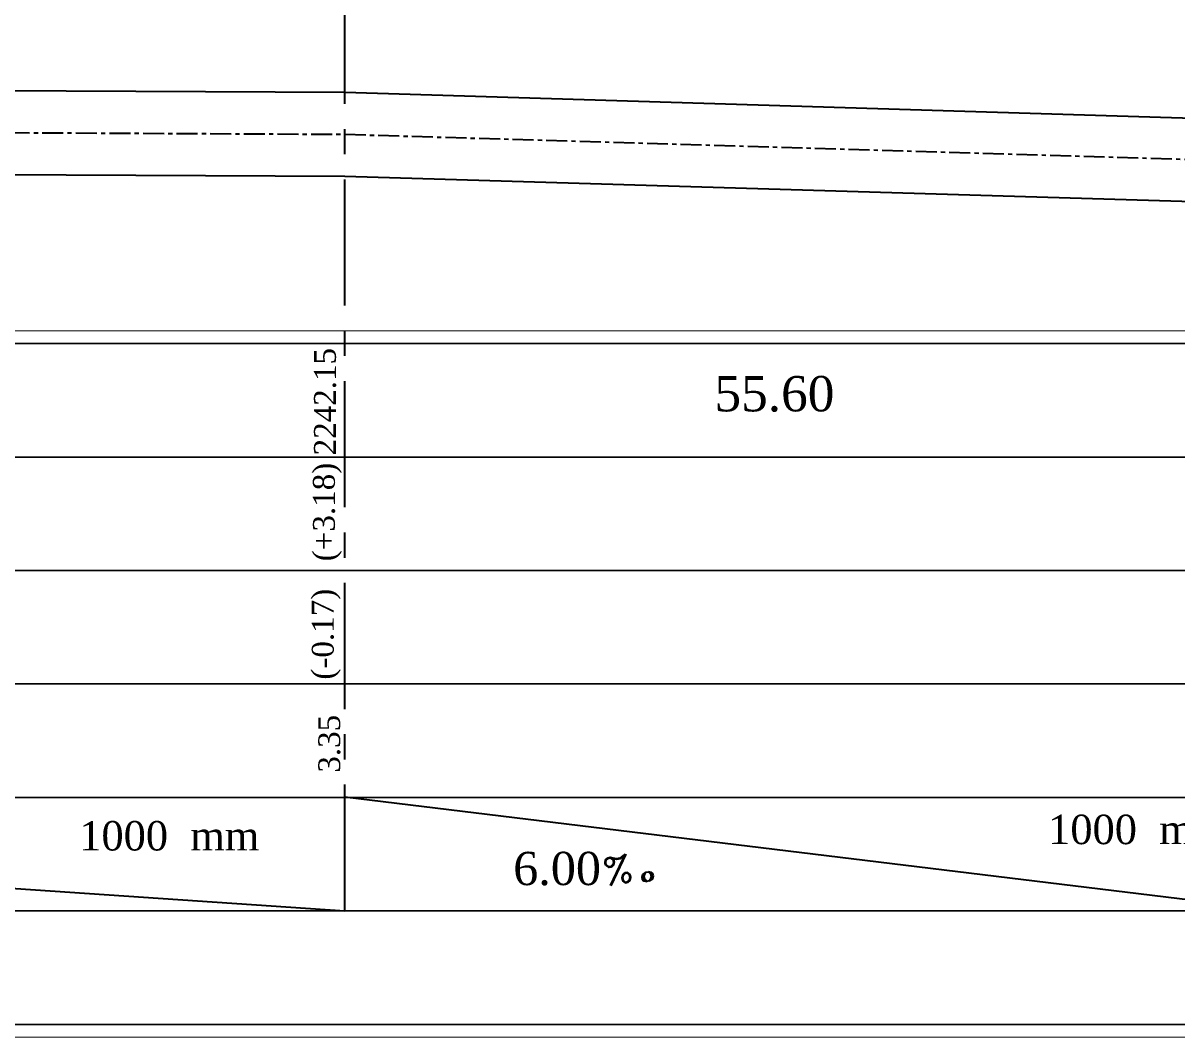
# Model space of a CAD drawing. Header units: inches. Extents: x 1824 to 2531, y 1185 to 2290.
# Drawn here: x 1954 to 2022.7, y 1564.4 to 1624.9 of the extents above; entities that cross this region are included whole.
import ezdxf

# ---------------------------------------------------------------- set-up
doc = ezdxf.new("R2010")
doc.units = ezdxf.units.IN
doc.header["$MEASUREMENT"] = 0
doc.linetypes.add('CENTER', pattern=[2, 1.25, -0.25, 0.25, -0.25])
doc.layers.add('4', color=85, linetype='Continuous')
doc.layers.add('KHRRBA', color=6, linetype='Continuous')
for name, color, linetype, lineweight in [('table3', 150, 'Continuous', 15), ('table5', 5, 'Continuous', 25), ('text5', 1, 'Continuous', 25)]:
    doc.layers.add(name, color=color, linetype=linetype, lineweight=lineweight)
doc.styles.add('ROMAND', font='italict.shx', dxfattribs={"height": 0.25})
doc.styles.add('ROMANTIC', font='times.ttf')

# ---------------------------------------------------------------- blocks, each defined once
blk = doc.blocks.new('6')
at = {"layer": 'KHRRBA', "color": 1, "linetype": 'Continuous'}
for p, q in [((23706.93, 4592.9), (23706.85, 4592.57)), ((23706.85, 4592.57), (23706.92, 4592.27)), ((23706.92, 4592.27), (23707.11, 4592.16)), ((23707.35, 4593.16), (23706.93, 4592.9)), ((23707, 4592.6), (23707.08, 4592.94)), ((23707.07, 4592.3), (23707, 4592.6)), ((23707.25, 4592.19), (23707.07, 4592.3)), ((23707.11, 4592.16), (23707.44, 4592.07)), ((23707.15, 4592.64), (23707.23, 4592.97)), ((23707.22, 4592.34), (23707.15, 4592.64)), ((23707.44, 4592.07), (23707.22, 4592.34)), ((23707.23, 4592.97), (23707.35, 4593.16)), ((23707.35, 4593.16), (23707.65, 4593.23)), ((23707.74, 4592.14), (23707.44, 4592.07)), ((23707.65, 4593.23), (23707.87, 4592.96)), ((23707.99, 4593.14), (23707.65, 4593.23)), ((23707.74, 4592.14), (23708.16, 4592.39)), ((23707.85, 4592.32), (23707.74, 4592.14)), ((23707.83, 4593.11), (23708.02, 4592.99)), ((23707.94, 4592.66), (23707.85, 4592.32)), ((23707.87, 4592.96), (23707.94, 4592.66)), ((23708.17, 4593.03), (23707.99, 4593.14)), ((23708.09, 4592.69), (23708.01, 4592.36)), ((23708.02, 4592.99), (23708.09, 4592.69)), ((23708.16, 4592.39), (23708.24, 4592.73)), ((23708.24, 4592.73), (23708.17, 4593.03))]:
    blk.add_line(p, q, dxfattribs=at)
blk = doc.blocks.new('1000')
at = {"layer": 'KHRRBA', "linetype": 'Continuous'}
blk.add_blockref('6', (0.11, -0.33), dxfattribs=at)
at = {"layer": 'text5', "color": 1, "style": 'ROMAND'}
blk.add_text('%%%', height=3.24, rotation=12.701, dxfattribs=at).set_placement((23702.91, 4591.15))

msp = doc.modelspace()

# ---------------------------------------------------------------- linework, layer by layer
at = {"color": 5}
for p, q in [((1873.141, 1621.257), (1973.142, 1620.757)), ((1973.142, 1620.757), (2026.941, 1619.107)), ((1873.141, 1616.257), (1973.142, 1615.757)), ((1973.142, 1615.757), (2026.941, 1614.16)), ((1873.141, 1578.847), (1973.143, 1572.069)), ((2028.684, 1572.054), (1973.143, 1578.82))]:
    msp.add_line(p, q, dxfattribs=at)
at = {"color": 1, "linetype": 'CENTER'}
for p, q in [((1873.141, 1618.757), (1973.142, 1618.257)), ((1973.142, 1618.257), (2028.717, 1616.607))]:
    msp.add_line(p, q, dxfattribs=at)
at = {"layer": '4', "linetype": 'CENTER', "ltscale": 6}
msp.add_line((1973.143, 1572.069), (1973.141, 1645.385), dxfattribs=at)
at = {"layer": 'table3'}
for p, q in [((1833.004, 1606.607), (2426.471, 1606.444)), ((1833.003, 1564.607), (2426.471, 1564.444))]:
    msp.add_line(p, q, dxfattribs=at)
at = {"layer": 'table5', "color": 5}
for p, q in [((1833.754, 1605.857), (2425.721, 1605.694)), ((1833.754, 1599.107), (2425.721, 1598.952)), ((1833.754, 1592.357), (2425.721, 1592.202)), ((1833.754, 1585.607), (2425.721, 1585.453)), ((1833.754, 1578.857), (2415.329, 1578.7)), ((1833.753, 1572.107), (2425.721, 1571.945)), ((1833.753, 1565.357), (2425.721, 1565.199))]:
    msp.add_line(p, q, dxfattribs=at)

# ---------------------------------------------------------------- block references
at = {"lineweight": 0, "xscale": 0.5081501846027341, "yscale": 0.5081501846027341, "zscale": 0.5081501846027341}
msp.add_blockref('1000', (-10055.877, -759.491), dxfattribs=at)

# ---------------------------------------------------------------- texts
at = {"layer": 'KHRRBA', "linetype": 'Continuous', "style": 'ROMANTIC'}
for s, p in [('2242.15', (1972.617, 1599.157)), ('(+3.18)', (1972.556, 1592.858)), ('(-0.17)', (1972.487, 1585.816)), ('3.35', (1972.871, 1580.281))]:
    msp.add_text(s, height=1.3012, rotation=90, dxfattribs=at).set_placement(p)
msp.add_text('55.60', height=2.1, dxfattribs=at).set_placement((1995.151, 1601.775))
at = {"layer": 'KHRRBA', "color": 0, "linetype": 'Continuous', "style": 'ROMANTIC'}
for s, height, p in [('1000  mm', 1.75, (1957.344, 1575.652)), ('1000  mm', 1.75, (2015.008, 1576.03)), ('6.00', 1.9761, (1983.172, 1573.596))]:
    msp.add_text(s, height=height, dxfattribs=at).set_placement(p)

doc.saveas('drawing.dxf')
